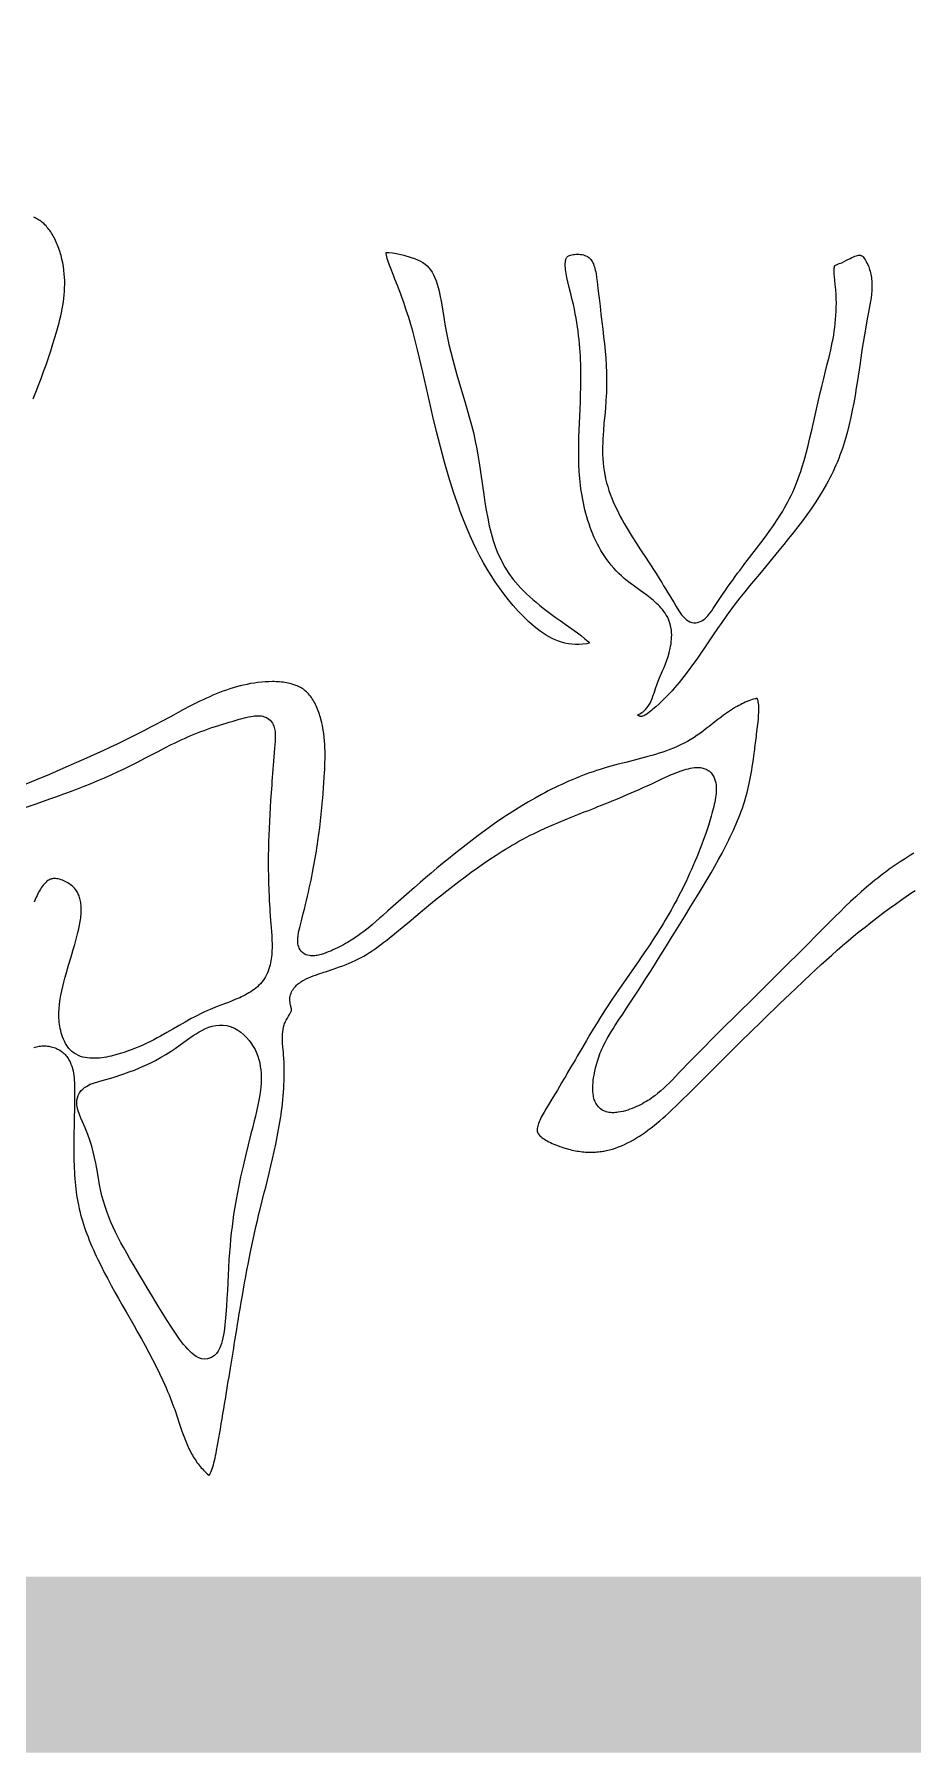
# Model space of a CAD drawing. Extents: x 4283 to 40403, y 1134 to 1764.
# Drawn here: x 4380.1 to 4383.63, y 1473.81 to 1480.71 of the extents above; entities that cross this region are included whole.
import ezdxf

# ---------------------------------------------------------------- set-up
doc = ezdxf.new("R2010")
doc.units = 0
doc.layers.add('PUB_TITLE', color=4, linetype='Continuous')
doc.layers.add('华泽绵阳图框', color=7, linetype='Continuous')

# ---------------------------------------------------------------- blocks, each defined once
blk = doc.blocks.new('11')
for points in [[(-179302.15, -78609.16), (-179301.79, -78609.04), (-179301.42, -78608.94), (-179301.04, -78608.86), (-179300.67, -78608.8), (-179300.3, -78608.75), (-179299.92, -78608.72), (-179299.55, -78608.71), (-179299.18, -78608.72), (-179298.81, -78608.73), (-179298.44, -78608.77), (-179298.07, -78608.81), (-179297.71, -78608.88), (-179297.34, -78608.95), (-179296.98, -78609.05), (-179296.63, -78609.15), (-179296.28, -78609.28), (-179295.93, -78609.42), (-179295.6, -78609.57), (-179295.36, -78609.69), (-179294.94, -78609.93), (-179294.62, -78610.15), (-179294.32, -78610.37), (-179294.04, -78610.6), (-179293.77, -78610.85), (-179293.52, -78611.11), (-179293.28, -78611.38), (-179293.06, -78611.65), (-179292.86, -78611.93), (-179292.66, -78612.22), (-179292.47, -78612.54), (-179292.17, -78613.12), (-179291.9, -78613.73), (-179291.68, -78614.36), (-179291.5, -78614.99), (-179291.34, -78615.62), (-179291.22, -78616.26), (-179291.12, -78616.91), (-179291.04, -78617.55), (-179290.99, -78618.2), (-179290.95, -78618.84), (-179290.92, -78619.49), (-179290.89, -78620.76), (-179290.89, -78622.01), (-179290.9, -78622.75), (-179290.93, -78624.44), (-179290.95, -78625.63), (-179290.97, -78626.79), (-179290.99, -78627.95), (-179291.02, -78629.08), (-179291.04, -78630.2), (-179291.06, -78631.3), (-179291.08, -78632.39), (-179291.1, -78633.47), (-179291.11, -78634.53), (-179291.12, -78635.58), (-179291.13, -78636.61), (-179291.13, -78637.64), (-179291.12, -78638.65), (-179291.11, -78639.65), (-179291.09, -78640.63), (-179291.06, -78641.61), (-179291.02, -78642.58), (-179290.97, -78643.54), (-179290.92, -78644.49), (-179290.85, -78645.43), (-179290.77, -78646.36), (-179290.68, -78647.28), (-179290.58, -78648.2), (-179290.46, -78649.11), (-179290.33, -78650.01), (-179290.19, -78650.91), (-179290.03, -78651.8), (-179289.85, -78652.69), (-179289.61, -78653.81), (-179289.45, -78654.46), (-179289.23, -78655.35), (-179288.98, -78656.23), (-179288.72, -78657.12), (-179288.44, -78658), (-179288.15, -78658.89), (-179287.85, -78659.77), (-179287.52, -78660.66), (-179287.19, -78661.55), (-179286.84, -78662.44), (-179286.47, -78663.32), (-179286.1, -78664.21), (-179285.71, -78665.1), (-179285.31, -78666), (-179284.89, -78666.89), (-179284.47, -78667.78), (-179283.59, -78669.57), (-179282.68, -78671.37), (-179281.73, -78673.17), (-179280.76, -78674.98), (-179279.75, -78676.79), (-179278.73, -78678.61), (-179277.7, -78680.44), (-179276.65, -78682.28), (-179274.54, -78685.98), (-179273.48, -78687.84), (-179272.43, -78689.72), (-179271.39, -78691.61), (-179270.36, -78693.51), (-179269.35, -78695.43), (-179268.37, -78697.36), (-179267.41, -78699.31), (-179266.49, -78701.26), (-179266.04, -78702.26), (-179265.6, -78703.25), (-179265.17, -78704.25), (-179264.76, -78705.25), (-179264.35, -78706.25), (-179263.96, -78707.27), (-179263.44, -78708.67), (-179263.21, -78709.31), (-179262.52, -78711.32), (-179261.86, -78713.31), (-179261.19, -78715.26), (-179260.85, -78716.2), (-179260.51, -78717.14), (-179260.15, -78718.06), (-179259.77, -78718.95), (-179259.38, -78719.83), (-179258.96, -78720.69), (-179258.52, -78721.53), (-179258.3, -78721.93), (-179258.06, -78722.34), (-179257.82, -78722.74), (-179257.56, -78723.13), (-179257.31, -78723.51), (-179257.04, -78723.89), (-179256.76, -78724.27), (-179256.47, -78724.64), (-179256.18, -78725), (-179255.87, -78725.36), (-179255.55, -78725.71), (-179255.23, -78726.05), (-179254.88, -78726.39), (-179254.58, -78726.68), (-179254.19, -78727.04), (-179253.85, -78727.31), (-179253.72, -78727.41), (-179253.65, -78727.46), (-179253.6, -78727.38), (-179253.53, -78727.25), (-179253.45, -78727.11), (-179253.36, -78726.95), (-179253.28, -78726.78), (-179253.19, -78726.59), (-179253.11, -78726.38), (-179253.02, -78726.17), (-179252.85, -78725.68), (-179252.68, -78725.16), (-179252.51, -78724.59), (-179252.35, -78723.99), (-179252.19, -78723.35), (-179252.04, -78722.69), (-179251.89, -78722.01), (-179251.74, -78721.3), (-179251.6, -78720.59), (-179251.33, -78719.11), (-179251.01, -78717.24), (-179250.82, -78716.13), (-179250.57, -78714.67), (-179250.33, -78713.23), (-179250.09, -78711.83), (-179249.86, -78710.44), (-179249.63, -78709.08), (-179249.41, -78707.75), (-179249.19, -78706.44), (-179248.98, -78705.15), (-179248.77, -78703.88), (-179248.57, -78702.64), (-179248.37, -78701.42), (-179248.17, -78700.21), (-179247.98, -78699.03), (-179247.79, -78697.87), (-179247.6, -78696.72), (-179247.42, -78695.6), (-179247.24, -78694.49), (-179247.07, -78693.4), (-179246.89, -78692.32), (-179246.72, -78691.26), (-179246.55, -78690.22), (-179246.39, -78689.19), (-179246.22, -78688.17), (-179246.06, -78687.17), (-179245.9, -78686.18), (-179245.74, -78685.2), (-179245.58, -78684.24), (-179245.42, -78683.28), (-179245.26, -78682.34), (-179245.11, -78681.41), (-179244.8, -78679.57), (-179244.49, -78677.76), (-179244.18, -78675.98), (-179243.86, -78674.23), (-179243.55, -78672.49), (-179243.23, -78670.77), (-179242.9, -78669.06), (-179242.22, -78665.65), (-179241.87, -78663.94), (-179241.5, -78662.23), (-179241.12, -78660.5), (-179240.73, -78658.75), (-179240.32, -78656.98), (-179239.89, -78655.19), (-179239.65, -78654.23), (-179238.98, -78651.52), (-179238.51, -78649.64), (-179238.03, -78647.74), (-179237.54, -78645.82), (-179237.06, -78643.87), (-179236.58, -78641.9), (-179236.12, -78639.92), (-179235.67, -78637.92), (-179235.24, -78635.91), (-179234.83, -78633.88), (-179234.45, -78631.84), (-179234.1, -78629.78), (-179233.94, -78628.76), (-179233.79, -78627.73), (-179233.64, -78626.7), (-179233.51, -78625.66), (-179233.39, -78624.63), (-179233.29, -78623.59), (-179233.19, -78622.56), (-179233.11, -78621.52), (-179233.04, -78620.48), (-179232.98, -78619.44), (-179232.94, -78618.41), (-179232.91, -78617.37), (-179232.9, -78616.33), (-179232.9, -78615.3), (-179232.92, -78614.26), (-179232.96, -78613.23), (-179233.01, -78612.19), (-179233.09, -78611.16), (-179233.15, -78610.43), (-179233.28, -78609.04), (-179233.37, -78607.93), (-179233.41, -78607.33), (-179233.42, -78606.73), (-179233.42, -78606.12), (-179233.39, -78605.5), (-179233.33, -78604.86), (-179233.24, -78604.21), (-179233.09, -78603.55), (-179232.91, -78602.91), (-179232.79, -78602.56), (-179232.66, -78602.23), (-179232.52, -78601.93), (-179232.35, -78601.57), (-179232.04, -78601.01), (-179231.74, -78600.51), (-179231.47, -78600.06), (-179231.24, -78599.67), (-179231.06, -78599.31), (-179231.01, -78599.19), (-179230.96, -78599.08), (-179230.93, -78598.98), (-179230.91, -78598.9), (-179230.9, -78598.85), (-179230.89, -78598.81), (-179230.9, -78598.66), (-179230.91, -78598.57), (-179230.94, -78598.42), (-179231.17, -78597.41), (-179231.24, -78597.08), (-179231.3, -78596.7), (-179231.34, -78596.24), (-179231.35, -78595.85), (-179231.32, -78595.42), (-179231.26, -78594.99), (-179231.16, -78594.57), (-179231.03, -78594.16), (-179230.86, -78593.78), (-179230.67, -78593.41), (-179230.46, -78593.07), (-179230.24, -78592.75), (-179229.99, -78592.45), (-179229.74, -78592.17), (-179229.47, -78591.91), (-179229.2, -78591.67), (-179228.92, -78591.44), (-179228.63, -78591.23), (-179228.34, -78591.03), (-179228.03, -78590.83), (-179227.44, -78590.49), (-179226.82, -78590.17), (-179226.19, -78589.88), (-179225.56, -78589.61), (-179224.92, -78589.35), (-179224.27, -78589.12), (-179223.03, -78588.69), (-179222.42, -78588.49), (-179221.96, -78588.34), (-179221.25, -78588.11), (-179220.7, -78587.92), (-179220.16, -78587.74), (-179219.63, -78587.57), (-179219.11, -78587.39), (-179218.61, -78587.22), (-179217.63, -78586.88), (-179216.7, -78586.54), (-179215.81, -78586.2), (-179214.95, -78585.85), (-179214.11, -78585.49), (-179213.3, -78585.12), (-179212.5, -78584.72), (-179211.97, -78584.45), (-179210.92, -78583.87), (-179210.14, -78583.4), (-179209.35, -78582.9), (-179208.55, -78582.38), (-179207.76, -78581.83), (-179206.96, -78581.26), (-179206.16, -78580.67), (-179205.36, -78580.06), (-179204.55, -78579.44), (-179203.75, -78578.8), (-179202.94, -78578.14), (-179201.31, -78576.8), (-179198.39, -78574.36), (-179194.69, -78571.28), (-179193.02, -78569.9), (-179191.34, -78568.54), (-179189.65, -78567.18), (-179187.96, -78565.85), (-179186.27, -78564.53), (-179184.57, -78563.23), (-179182.87, -78561.95), (-179181.16, -78560.69), (-179179.45, -78559.47), (-179177.74, -78558.27), (-179176.03, -78557.1), (-179174.31, -78555.97), (-179172.6, -78554.88), (-179171.73, -78554.34), (-179170.87, -78553.82), (-179170.01, -78553.3), (-179169.15, -78552.8), (-179168.29, -78552.31), (-179167.43, -78551.83), (-179166.57, -78551.36), (-179165.87, -78550.99), (-179164.84, -78550.46), (-179163.97, -78550.02), (-179162.26, -78549.19), (-179160.53, -78548.4), (-179158.8, -78547.63), (-179157.06, -78546.89), (-179155.3, -78546.17), (-179153.52, -78545.45), (-179151.72, -78544.74), (-179149.89, -78544.02), (-179148.96, -78543.66), (-179148.02, -78543.3), (-179147.07, -78542.93), (-179146.12, -78542.55), (-179145.15, -78542.17), (-179144.17, -78541.78), (-179143.17, -78541.38), (-179142.17, -78540.97), (-179141.15, -78540.55), (-179140.11, -78540.12), (-179139.06, -78539.68), (-179138, -78539.23), (-179136.92, -78538.76), (-179135.82, -78538.28), (-179134.7, -78537.79), (-179133.57, -78537.27), (-179131.89, -78536.5), (-179131.24, -78536.2), (-179128.82, -78535.06), (-179127.6, -78534.5), (-179126.39, -78533.96), (-179125.78, -78533.69), (-179125.18, -78533.44), (-179124.58, -78533.2), (-179123.99, -78532.97), (-179123.41, -78532.75), (-179122.83, -78532.55), (-179122.25, -78532.36), (-179121.68, -78532.19), (-179121.11, -78532.05), (-179120.55, -78531.92), (-179119.99, -78531.82), (-179119.43, -78531.75), (-179118.87, -78531.71), (-179118.32, -78531.71), (-179118.01, -78531.73), (-179117.71, -78531.76), (-179117.42, -78531.81), (-179117.12, -78531.87), (-179116.82, -78531.95), (-179116.52, -78532.06), (-179116.21, -78532.18), (-179115.92, -78532.33), (-179115.61, -78532.52), (-179115.3, -78532.75), (-179115.07, -78532.95), (-179114.83, -78533.18), (-179114.61, -78533.44), (-179114.42, -78533.71), (-179114.24, -78533.98), (-179114.09, -78534.26), (-179113.96, -78534.54), (-179113.84, -78534.82), (-179113.75, -78535.11), (-179113.66, -78535.41), (-179113.54, -78535.95), (-179113.46, -78536.52), (-179113.42, -78537.09), (-179113.4, -78537.66), (-179113.42, -78538.24), (-179113.46, -78538.83), (-179113.52, -78539.42), (-179113.59, -78540.03), (-179113.69, -78540.64), (-179113.8, -78541.26), (-179113.93, -78541.89), (-179114.07, -78542.53), (-179114.23, -78543.17), (-179114.4, -78543.83), (-179114.57, -78544.48), (-179114.76, -78545.15), (-179115.16, -78546.47), (-179115.58, -78547.79), (-179116.02, -78549.11), (-179116.31, -78549.94), (-179116.92, -78551.67), (-179117.39, -78552.92), (-179117.85, -78554.15), (-179118.32, -78555.35), (-179118.8, -78556.54), (-179119.28, -78557.7), (-179119.77, -78558.84), (-179120.26, -78559.97), (-179120.75, -78561.07), (-179121.25, -78562.16), (-179121.75, -78563.23), (-179122.26, -78564.28), (-179122.77, -78565.31), (-179123.28, -78566.33), (-179123.8, -78567.33), (-179124.31, -78568.31), (-179124.84, -78569.28), (-179125.36, -78570.23), (-179125.89, -78571.18), (-179126.42, -78572.1), (-179126.95, -78573.02), (-179127.48, -78573.92), (-179128.02, -78574.81), (-179128.55, -78575.69), (-179129.09, -78576.55), (-179129.63, -78577.41), (-179130.71, -78579.09), (-179131.79, -78580.74), (-179132.87, -78582.35), (-179133.95, -78583.94), (-179135.03, -78585.5), (-179136.11, -78587.04), (-179138.24, -78590.08), (-179140.34, -78593.1), (-179141.37, -78594.6), (-179142.39, -78596.11), (-179143.4, -78597.63), (-179144.11, -78598.72), (-179145.39, -78600.72), (-179146.36, -78602.3), (-179147.34, -78603.91), (-179148.33, -78605.55), (-179149.31, -78607.23), (-179150.31, -78608.93), (-179151.33, -78610.67), (-179151.84, -78611.55), (-179152.36, -78612.44), (-179152.88, -78613.35), (-179153.42, -78614.26), (-179153.95, -78615.18), (-179154.5, -78616.11), (-179155.05, -78617.05), (-179155.61, -78618.01), (-179156.18, -78618.97), (-179156.76, -78619.95), (-179157.35, -78620.93), (-179157.95, -78621.93), (-179158.56, -78622.94), (-179159.43, -78624.38), (-179160.42, -78626), (-179161.01, -78627), (-179161.28, -78627.48), (-179161.54, -78627.96), (-179161.79, -78628.43), (-179162.01, -78628.88), (-179162.22, -78629.32), (-179162.4, -78629.75), (-179162.55, -78630.16), (-179162.68, -78630.54), (-179162.78, -78630.9), (-179162.86, -78631.23), (-179162.91, -78631.54), (-179162.93, -78631.81), (-179162.93, -78632.08), (-179162.93, -78632.16), (-179162.92, -78632.26), (-179162.9, -78632.35), (-179162.88, -78632.44), (-179162.86, -78632.51), (-179162.83, -78632.62), (-179162.81, -78632.67), (-179162.77, -78632.76), (-179162.73, -78632.84), (-179162.67, -78632.93), (-179162.61, -78633.03), (-179162.56, -78633.11), (-179162.37, -78633.34), (-179162.16, -78633.57), (-179161.91, -78633.8), (-179161.63, -78634.04), (-179161.31, -78634.29), (-179160.95, -78634.53), (-179160.57, -78634.77), (-179160.15, -78635.01), (-179159.72, -78635.24), (-179159.26, -78635.47), (-179158.79, -78635.69), (-179158.31, -78635.9), (-179157.81, -78636.1), (-179157.31, -78636.3), (-179156.66, -78636.54), (-179156.3, -78636.66), (-179155.79, -78636.83), (-179155.29, -78636.99), (-179154.79, -78637.13), (-179154.29, -78637.27), (-179153.8, -78637.39), (-179153.32, -78637.51), (-179152.83, -78637.61), (-179152.35, -78637.71), (-179151.87, -78637.79), (-179151.4, -78637.86), (-179150.93, -78637.93), (-179150.46, -78637.98), (-179150, -78638.03), (-179149.54, -78638.07), (-179149.08, -78638.09), (-179148.62, -78638.11), (-179148.17, -78638.12), (-179147.72, -78638.11), (-179147.28, -78638.1), (-179146.83, -78638.08), (-179146.39, -78638.05), (-179145.95, -78638.01), (-179145.52, -78637.96), (-179145.08, -78637.9), (-179144.65, -78637.83), (-179144.39, -78637.79), (-179143.79, -78637.67), (-179143.37, -78637.58), (-179142.96, -78637.47), (-179142.1, -78637.24), (-179141.26, -78636.97), (-179140.42, -78636.66), (-179139.58, -78636.32), (-179138.75, -78635.95), (-179137.92, -78635.55), (-179137.1, -78635.12), (-179136.27, -78634.66), (-179135.45, -78634.17), (-179134.64, -78633.65), (-179133.82, -78633.11), (-179133.01, -78632.55), (-179132.2, -78631.96), (-179131.4, -78631.34), (-179130.59, -78630.71), (-179129.79, -78630.06), (-179128.99, -78629.39), (-179128.2, -78628.71), (-179127.41, -78628.01), (-179126.62, -78627.29), (-179125.83, -78626.57), (-179124.26, -78625.08), (-179122.7, -78623.57), (-179121.15, -78622.03), (-179119.46, -78620.36), (-179118.05, -78618.95), (-179116.52, -78617.42), (-179115, -78615.9), (-179113.48, -78614.38), (-179111.98, -78612.88), (-179110.48, -78611.39), (-179108.99, -78609.91), (-179107.51, -78608.44), (-179106.03, -78606.98), (-179104.56, -78605.53), (-179103.09, -78604.09), (-179101.64, -78602.66), (-179100.18, -78601.24), (-179098.73, -78599.83), (-179097.29, -78598.43), (-179095.85, -78597.04), (-179094.41, -78595.65), (-179092.97, -78594.28), (-179091.42, -78592.8), (-179087.25, -78588.88), (-179085.8, -78587.54), (-179084.35, -78586.21), (-179082.9, -78584.9), (-179081.43, -78583.58), (-179079.94, -78582.28), (-179078.44, -78580.98), (-179076.92, -78579.68), (-179075.38, -78578.39), (-179073.82, -78577.11), (-179072.23, -78575.83), (-179070.62, -78574.55), (-179068.97, -78573.28), (-179067.3, -78572.01), (-179065.58, -78570.74), (-179063.84, -78569.48), (-179062.06, -78568.22), (-179061.15, -78567.58), (-179060.23, -78566.96), (-179059.3, -78566.33), (-179058.36, -78565.7)], [(-179058.72, -78555.43), (-179059.61, -78555.96), (-179060.48, -78556.49), (-179061.35, -78557.03), (-179062.21, -78557.58), (-179063.05, -78558.14), (-179063.89, -78558.71), (-179064.72, -78559.28), (-179065.53, -78559.87), (-179066.34, -78560.46), (-179067.14, -78561.06), (-179067.94, -78561.67), (-179068.72, -78562.29), (-179069.5, -78562.91), (-179070.27, -78563.54), (-179071.8, -78564.83), (-179073.3, -78566.14), (-179074.79, -78567.47), (-179076.26, -78568.82), (-179077.71, -78570.19), (-179079.15, -78571.59), (-179080.58, -78572.99), (-179082.01, -78574.42), (-179084.87, -78577.3), (-179088.96, -78581.46), (-179090.63, -78583.14), (-179093.56, -78586.06), (-179096.51, -78588.99), (-179102.44, -78594.82), (-179108.37, -78600.65), (-179111.31, -78603.57), (-179114.24, -78606.48), (-179117.14, -78609.39), (-179120, -78612.31), (-179121.41, -78613.76), (-179122.81, -78615.22), (-179123.7, -78616.16), (-179125.62, -78618.16), (-179126.36, -78618.9), (-179127.11, -78619.64), (-179127.88, -78620.38), (-179128.69, -78621.1), (-179129.53, -78621.81), (-179130.39, -78622.49), (-179130.85, -78622.83), (-179131.32, -78623.16), (-179131.79, -78623.49), (-179132.28, -78623.8), (-179132.78, -78624.11), (-179133.29, -78624.41), (-179133.81, -78624.7), (-179134.35, -78624.98), (-179134.9, -78625.25), (-179135.46, -78625.51), (-179136.04, -78625.76), (-179136.63, -78626), (-179137.32, -78626.25), (-179137.86, -78626.44), (-179138.5, -78626.63), (-179139.16, -78626.81), (-179139.84, -78626.97), (-179140.51, -78627.08), (-179140.87, -78627.13), (-179141.23, -78627.17), (-179141.59, -78627.19), (-179141.95, -78627.19), (-179142.32, -78627.19), (-179142.69, -78627.16), (-179143.07, -78627.11), (-179143.46, -78627.03), (-179143.85, -78626.92), (-179144.26, -78626.78), (-179144.73, -78626.55), (-179145.04, -78626.37), (-179145.38, -78626.12), (-179145.71, -78625.84), (-179146, -78625.53), (-179146.26, -78625.21), (-179146.49, -78624.87), (-179146.69, -78624.53), (-179146.86, -78624.19), (-179147, -78623.84), (-179147.12, -78623.49), (-179147.22, -78623.14), (-179147.31, -78622.79), (-179147.38, -78622.44), (-179147.43, -78622.09), (-179147.48, -78621.74), (-179147.51, -78621.39), (-179147.53, -78621.02), (-179147.54, -78620.33), (-179147.52, -78619.63), (-179147.47, -78618.92), (-179147.4, -78618.21), (-179147.31, -78617.51), (-179147.19, -78616.82), (-179147.07, -78616.14), (-179146.88, -78615.26), (-179146.78, -78614.82), (-179146.62, -78614.18), (-179146.45, -78613.56), (-179146.27, -78612.96), (-179146.08, -78612.36), (-179145.88, -78611.79), (-179145.68, -78611.22), (-179145.47, -78610.67), (-179145.25, -78610.12), (-179145.02, -78609.6), (-179144.79, -78609.08), (-179144.55, -78608.56), (-179144.06, -78607.59), (-179143.55, -78606.64), (-179143.03, -78605.73), (-179142.49, -78604.85), (-179141.95, -78603.99), (-179141.41, -78603.16), (-179140.21, -78601.34), (-179139.25, -78599.91), (-179138.18, -78598.28), (-179137.09, -78596.62), (-179136.01, -78594.95), (-179134.92, -78593.26), (-179133.82, -78591.56), (-179132.72, -78589.83), (-179131.62, -78588.1), (-179130.51, -78586.34), (-179129.4, -78584.58), (-179128.29, -78582.8), (-179127.17, -78581.01), (-179126.05, -78579.21), (-179124.92, -78577.4), (-179122.19, -78573), (-179120.38, -78570.08), (-179118.12, -78566.39), (-179117.01, -78564.55), (-179115.92, -78562.7), (-179114.84, -78560.86), (-179113.8, -78559.03), (-179112.78, -78557.2), (-179111.79, -78555.37), (-179110.84, -78553.55), (-179110.38, -78552.65), (-179109.94, -78551.75), (-179109.5, -78550.85), (-179109.08, -78549.95), (-179108.66, -78549.06), (-179108.26, -78548.17), (-179107.88, -78547.28), (-179107.51, -78546.4), (-179107.15, -78545.52), (-179106.81, -78544.65), (-179106.48, -78543.78), (-179106.17, -78542.92), (-179105.87, -78542.06), (-179105.59, -78541.21), (-179105.29, -78540.22), (-179105.09, -78539.51), (-179104.86, -78538.67), (-179104.64, -78537.82), (-179104.44, -78536.96), (-179104.25, -78536.1), (-179104.07, -78535.22), (-179103.9, -78534.32), (-179103.73, -78533.41), (-179103.58, -78532.47), (-179103.42, -78531.5), (-179103.27, -78530.5), (-179103.13, -78529.47), (-179102.98, -78528.41), (-179102.83, -78527.3), (-179102.76, -78526.73), (-179102.68, -78526.15), (-179102.6, -78525.57), (-179102.53, -78524.96), (-179102.45, -78524.35), (-179102.37, -78523.72), (-179102.29, -78523.08), (-179102.22, -78522.53), (-179102.04, -78521.11), (-179101.89, -78519.78), (-179101.75, -78518.46), (-179101.7, -78517.82), (-179101.66, -78517.2), (-179101.63, -78516.59), (-179101.61, -78516), (-179101.61, -78515.45), (-179101.62, -78514.92), (-179101.65, -78514.44), (-179101.69, -78513.99), (-179101.76, -78513.58), (-179101.79, -78513.42), (-179101.82, -78513.26), (-179101.86, -78513.12), (-179101.9, -78512.99), (-179101.94, -78512.88), (-179101.98, -78512.78), (-179102.01, -78512.71), (-179102.04, -78512.66), (-179102.1, -78512.66), (-179102.21, -78512.66), (-179102.34, -78512.68), (-179102.49, -78512.7), (-179102.64, -78512.73), (-179103.04, -78512.83), (-179103.47, -78512.95), (-179103.92, -78513.11), (-179104.4, -78513.29), (-179104.68, -78513.4), (-179105.35, -78513.69), (-179105.82, -78513.9), (-179106.27, -78514.12), (-179106.73, -78514.35), (-179107.17, -78514.59), (-179107.61, -78514.83), (-179108.04, -78515.07), (-179108.9, -78515.6), (-179109.73, -78516.14), (-179110.55, -78516.7), (-179111.35, -78517.28), (-179112.15, -78517.87), (-179112.95, -78518.48), (-179113.74, -78519.1), (-179115.33, -78520.34), (-179116.14, -78520.97), (-179116.96, -78521.59), (-179117.79, -78522.2), (-179118.65, -78522.8), (-179119.53, -78523.39), (-179120.62, -78524.07), (-179121.36, -78524.49), (-179122.3, -78524.99), (-179123.25, -78525.47), (-179124.22, -78525.91), (-179125.2, -78526.33), (-179126.19, -78526.72), (-179127.19, -78527.09), (-179128.2, -78527.44), (-179129.21, -78527.78), (-179130.23, -78528.09), (-179131.25, -78528.4), (-179132.28, -78528.69), (-179134.33, -78529.24), (-179136.4, -78529.77), (-179138.45, -78530.29), (-179140.5, -78530.82), (-179142.53, -78531.36), (-179143.53, -78531.65), (-179144.65, -78531.98), (-179145.51, -78532.24), (-179146.5, -78532.56), (-179147.48, -78532.89), (-179148.45, -78533.23), (-179149.43, -78533.58), (-179150.39, -78533.95), (-179151.36, -78534.33), (-179152.32, -78534.72), (-179153.27, -78535.11), (-179154.23, -78535.53), (-179155.17, -78535.95), (-179156.12, -78536.38), (-179157.06, -78536.82), (-179157.99, -78537.27), (-179158.93, -78537.73), (-179159.85, -78538.21), (-179160.78, -78538.69), (-179161.69, -78539.17), (-179163.53, -78540.18), (-179165.34, -78541.22), (-179167.14, -78542.29), (-179168.92, -78543.4), (-179170.68, -78544.53), (-179172.43, -78545.68), (-179174.17, -78546.86), (-179175.89, -78548.07), (-179177.59, -78549.29), (-179179.28, -78550.53), (-179180.95, -78551.79), (-179182.61, -78553.07), (-179184.25, -78554.35), (-179185.87, -78555.65), (-179187.48, -78556.96), (-179189.08, -78558.27), (-179190.66, -78559.59), (-179192.23, -78560.91), (-179193.78, -78562.24), (-179195.31, -78563.56), (-179196.83, -78564.88), (-179198.34, -78566.2), (-179199.83, -78567.51), (-179201.3, -78568.81), (-179202.77, -78570.1), (-179204.21, -78571.38), (-179205.65, -78572.65), (-179206.51, -78573.41), (-179208.51, -78575.15), (-179209.27, -78575.78), (-179210.04, -78576.41), (-179210.84, -78577.04), (-179211.67, -78577.66), (-179212.53, -78578.28), (-179212.99, -78578.59), (-179213.45, -78578.9), (-179213.93, -78579.21), (-179214.41, -78579.51), (-179214.91, -78579.82), (-179215.42, -78580.12), (-179215.94, -78580.42), (-179216.48, -78580.72), (-179217.04, -78581.01), (-179217.61, -78581.31), (-179218.19, -78581.6), (-179218.82, -78581.9), (-179219.42, -78582.18), (-179220.06, -78582.47), (-179220.71, -78582.74), (-179221.38, -78583), (-179222.03, -78583.23), (-179222.38, -78583.34), (-179222.72, -78583.45), (-179223.06, -78583.54), (-179223.4, -78583.62), (-179223.75, -78583.69), (-179224.1, -78583.75), (-179224.46, -78583.79), (-179224.82, -78583.82), (-179225.2, -78583.83), (-179225.6, -78583.81), (-179226.01, -78583.75), (-179226.44, -78583.65), (-179226.89, -78583.49), (-179227.36, -78583.25), (-179227.83, -78582.91), (-179228.19, -78582.54), (-179228.49, -78582.14), (-179228.73, -78581.7), (-179228.9, -78581.28), (-179229.02, -78580.87), (-179229.1, -78580.47), (-179229.15, -78580.09), (-179229.17, -78579.73), (-179229.17, -78579.37), (-179229.15, -78579.02), (-179229.13, -78578.67), (-179229.09, -78578.33), (-179229.04, -78577.99), (-179228.99, -78577.64), (-179228.93, -78577.3), (-179228.79, -78576.63), (-179228.63, -78575.94), (-179228.15, -78574.08), (-179227.96, -78573.33), (-179227.64, -78572.08), (-179227.33, -78570.86), (-179227.03, -78569.65), (-179226.75, -78568.48), (-179226.48, -78567.32), (-179226.22, -78566.19), (-179225.97, -78565.07), (-179225.73, -78563.98), (-179225.5, -78562.9), (-179225.28, -78561.84), (-179225.07, -78560.8), (-179224.87, -78559.78), (-179224.68, -78558.76), (-179224.5, -78557.77), (-179224.32, -78556.78), (-179224.16, -78555.8), (-179224, -78554.84), (-179223.85, -78553.89), (-179223.7, -78552.94), (-179223.57, -78552), (-179223.31, -78550.14), (-179223.08, -78548.3), (-179222.86, -78546.47), (-179222.67, -78544.64), (-179222.49, -78542.8), (-179222.33, -78540.95), (-179222.17, -78539.07), (-179222.02, -78537.17), (-179221.95, -78536.14), (-179221.82, -78534.25), (-179221.76, -78533.27), (-179221.7, -78532.28), (-179221.66, -78531.29), (-179221.63, -78530.3), (-179221.61, -78529.31), (-179221.6, -78528.32), (-179221.61, -78527.32), (-179221.64, -78526.32), (-179221.69, -78525.32), (-179221.77, -78524.33), (-179221.86, -78523.33), (-179221.99, -78522.34), (-179222.14, -78521.35), (-179222.36, -78520.11), (-179222.52, -78519.36), (-179222.77, -78518.37), (-179222.9, -78517.89), (-179223.04, -78517.41), (-179223.19, -78516.94), (-179223.35, -78516.47), (-179223.52, -78516.01), (-179223.69, -78515.56), (-179223.88, -78515.12), (-179224.07, -78514.69), (-179224.27, -78514.27), (-179224.48, -78513.86), (-179224.7, -78513.46), (-179224.92, -78513.08), (-179225.16, -78512.71), (-179225.4, -78512.36), (-179225.65, -78512.02), (-179225.91, -78511.7), (-179226.17, -78511.39), (-179226.44, -78511.1), (-179226.72, -78510.83), (-179227, -78510.57), (-179227.32, -78510.31), (-179227.6, -78510.1), (-179227.92, -78509.89), (-179228.25, -78509.69), (-179228.6, -78509.5), (-179228.96, -78509.32), (-179229.33, -78509.15), (-179229.72, -78509), (-179230.12, -78508.85), (-179230.53, -78508.72), (-179230.95, -78508.6), (-179231.38, -78508.49), (-179231.83, -78508.39), (-179232.28, -78508.3), (-179232.74, -78508.22), (-179233.21, -78508.16), (-179233.69, -78508.1), (-179234.18, -78508.06), (-179234.67, -78508.02), (-179235.16, -78508), (-179235.66, -78507.98), (-179236.16, -78507.98), (-179237.18, -78507.99), (-179238.2, -78508.04), (-179239.12, -78508.12), (-179240.23, -78508.23), (-179241.23, -78508.37), (-179242.22, -78508.53), (-179243.2, -78508.72), (-179244.17, -78508.93), (-179245.13, -78509.16), (-179246.09, -78509.41), (-179247.04, -78509.69), (-179247.98, -78509.98), (-179248.92, -78510.3), (-179249.85, -78510.63), (-179250.77, -78510.98), (-179251.7, -78511.35), (-179252.62, -78511.73), (-179253.53, -78512.13), (-179254.44, -78512.54), (-179255.35, -78512.96), (-179256.26, -78513.4), (-179257.16, -78513.84), (-179258.98, -78514.76), (-179260.78, -78515.71), (-179264.41, -78517.67), (-179267.08, -78519.11), (-179268.06, -78519.63), (-179269.89, -78520.59), (-179271.74, -78521.55), (-179273.58, -78522.48), (-179275.43, -78523.41), (-179277.28, -78524.32), (-179279.14, -78525.22), (-179281, -78526.11), (-179282.86, -78526.98), (-179284.73, -78527.85), (-179286.6, -78528.7), (-179288.47, -78529.54), (-179290.35, -78530.38), (-179294.11, -78532.02), (-179297.88, -78533.63), (-179301.67, -78535.2), (-179305.47, -78536.75)], [(-179302.38, -78429.77), (-179301.62, -78427.9), (-179300.89, -78426.01), (-179300.17, -78424.12), (-179299.47, -78422.22), (-179298.8, -78420.32), (-179298.14, -78418.4), (-179297.5, -78416.48), (-179296.89, -78414.55), (-179296.35, -78412.8), (-179295.73, -78410.67), (-179295.46, -78409.71), (-179295.2, -78408.75), (-179294.96, -78407.78), (-179294.73, -78406.82), (-179294.52, -78405.86), (-179294.33, -78404.89), (-179294.16, -78403.93), (-179294.01, -78402.96), (-179293.88, -78402), (-179293.78, -78401.03), (-179293.7, -78400.06), (-179293.65, -78399.08), (-179293.63, -78398.11), (-179293.63, -78397.12), (-179293.68, -78396.13), (-179293.74, -78395.25), (-179293.86, -78394.14), (-179294, -78393.14), (-179294.18, -78392.13), (-179294.4, -78391.14), (-179294.65, -78390.14), (-179294.78, -78389.66), (-179294.92, -78389.18), (-179295.08, -78388.7), (-179295.24, -78388.23), (-179295.41, -78387.76), (-179295.59, -78387.3), (-179295.77, -78386.85), (-179295.96, -78386.41), (-179296.16, -78385.97), (-179296.37, -78385.55), (-179296.59, -78385.13), (-179296.81, -78384.73), (-179297.04, -78384.34), (-179297.27, -78383.96), (-179297.51, -78383.59), (-179297.76, -78383.23), (-179298.02, -78382.89), (-179298.28, -78382.56), (-179298.54, -78382.24), (-179298.81, -78381.94), (-179299.09, -78381.66), (-179299.36, -78381.39), (-179299.67, -78381.12), (-179299.94, -78380.89), (-179300.24, -78380.66), (-179300.54, -78380.44), (-179300.85, -78380.24), (-179301.17, -78380.04), (-179301.5, -78379.86), (-179301.84, -78379.68), (-179302.19, -78379.52)], [(-179309.23, -78544.37), (-179301.55, -78541.73), (-179297.72, -78540.39), (-179295.81, -78539.71), (-179293.91, -78539.02), (-179292.01, -78538.31), (-179290.12, -78537.6), (-179288.23, -78536.86), (-179286.35, -78536.1), (-179284.47, -78535.33), (-179282.6, -78534.53), (-179280.74, -78533.71), (-179278.88, -78532.85), (-179277.39, -78532.15), (-179275.19, -78531.06), (-179273.34, -78530.13), (-179271.49, -78529.17), (-179269.65, -78528.22), (-179267.81, -78527.26), (-179265.98, -78526.32), (-179264.15, -78525.4), (-179263.24, -78524.96), (-179262.33, -78524.52), (-179261.42, -78524.09), (-179260.51, -78523.67), (-179259.58, -78523.26), (-179258.71, -78522.88), (-179257.81, -78522.51), (-179256.91, -78522.14), (-179256, -78521.79), (-179255.08, -78521.45), (-179254.15, -78521.12), (-179253.21, -78520.79), (-179252.25, -78520.47), (-179251.27, -78520.15), (-179250.27, -78519.83), (-179249.23, -78519.52), (-179248.17, -78519.2), (-179247.07, -78518.88), (-179245.93, -78518.56), (-179245.34, -78518.39), (-179244.95, -78518.28), (-179243.49, -78517.89), (-179242.81, -78517.73), (-179242.14, -78517.6), (-179241.47, -78517.49), (-179241.1, -78517.45), (-179240.74, -78517.42), (-179240.38, -78517.4), (-179240.01, -78517.4), (-179239.63, -78517.43), (-179239.24, -78517.47), (-179238.83, -78517.55), (-179238.42, -78517.67), (-179237.99, -78517.83), (-179237.56, -78518.06), (-179237.16, -78518.33), (-179236.83, -78518.62), (-179236.44, -78519.05), (-179236.16, -78519.47), (-179235.95, -78519.87), (-179235.79, -78520.27), (-179235.67, -78520.66), (-179235.58, -78521.04), (-179235.51, -78521.41), (-179235.46, -78521.77), (-179235.43, -78522.13), (-179235.41, -78522.5), (-179235.4, -78523.17), (-179235.42, -78523.85), (-179235.46, -78524.51), (-179235.53, -78525.43), (-179235.6, -78526.38), (-179235.7, -78527.59), (-179235.79, -78528.77), (-179235.88, -78529.94), (-179235.97, -78531.09), (-179236.06, -78532.22), (-179236.14, -78533.34), (-179236.22, -78534.44), (-179236.3, -78535.52), (-179236.38, -78536.59), (-179236.46, -78537.64), (-179236.53, -78538.69), (-179236.6, -78539.72), (-179236.67, -78540.73), (-179236.8, -78542.74), (-179236.91, -78544.71), (-179237.02, -78546.64), (-179237.11, -78548.55), (-179237.18, -78550.44), (-179237.24, -78552.32), (-179237.29, -78554.18), (-179237.32, -78556.05), (-179237.33, -78557.92), (-179237.32, -78559.8), (-179237.3, -78561.7), (-179237.25, -78563.61), (-179237.19, -78565.56), (-179237.1, -78567.55), (-179237.05, -78568.55), (-179236.99, -78569.57), (-179236.93, -78570.6), (-179236.86, -78571.64), (-179236.78, -78572.69), (-179236.67, -78574.17), (-179236.62, -78574.85), (-179236.53, -78575.96), (-179236.44, -78577.09), (-179236.37, -78578.24), (-179236.31, -78579.4), (-179236.28, -78580.56), (-179236.28, -78581.71), (-179236.3, -78582.3), (-179236.32, -78582.88), (-179236.36, -78583.46), (-179236.42, -78584.04), (-179236.49, -78584.61), (-179236.58, -78585.19), (-179236.68, -78585.76), (-179236.81, -78586.32), (-179236.95, -78586.89), (-179237.12, -78587.44), (-179237.32, -78588), (-179237.54, -78588.54), (-179237.79, -78589.08), (-179238.08, -78589.62), (-179238.51, -78590.31), (-179238.74, -78590.62), (-179239.1, -78591.08), (-179239.49, -78591.53), (-179239.9, -78591.95), (-179240.33, -78592.35), (-179240.77, -78592.73), (-179241.23, -78593.09), (-179241.7, -78593.43), (-179242.18, -78593.75), (-179242.66, -78594.05), (-179243.16, -78594.34), (-179243.66, -78594.61), (-179244.17, -78594.88), (-179244.69, -78595.13), (-179245.21, -78595.38), (-179246.25, -78595.83), (-179247.31, -78596.26), (-179248.36, -78596.67), (-179249.41, -78597.07), (-179251.45, -78597.83), (-179252.79, -78598.37), (-179253.36, -78598.6), (-179254.29, -78599.01), (-179255.19, -78599.42), (-179256.07, -78599.84), (-179256.94, -78600.28), (-179257.8, -78600.73), (-179258.64, -78601.18), (-179260.33, -78602.12), (-179262, -78603.08), (-179263.68, -78604.06), (-179265.39, -78605.05), (-179267.14, -78606.03), (-179268.05, -78606.52), (-179268.97, -78607), (-179269.91, -78607.48), (-179270.87, -78607.95), (-179271.85, -78608.41), (-179272.86, -78608.85), (-179273.9, -78609.29), (-179274.97, -78609.71), (-179276.07, -78610.11), (-179277.2, -78610.5), (-179277.88, -78610.72), (-179279.58, -78611.22), (-179280.82, -78611.53), (-179281.47, -78611.67), (-179282.1, -78611.8), (-179282.75, -78611.91), (-179283.39, -78612), (-179284.04, -78612.07), (-179284.69, -78612.12), (-179285.34, -78612.15), (-179285.99, -78612.15), (-179286.64, -78612.11), (-179287.29, -78612.05), (-179287.94, -78611.94), (-179288.59, -78611.79), (-179289.23, -78611.6), (-179289.86, -78611.35), (-179290.48, -78611.04), (-179291.05, -78610.69), (-179291.36, -78610.47), (-179291.64, -78610.25), (-179291.91, -78610.01), (-179292.18, -78609.74), (-179292.5, -78609.39), (-179292.66, -78609.19), (-179292.87, -78608.91), (-179293.08, -78608.6), (-179293.43, -78608.03), (-179293.73, -78607.43), (-179293.99, -78606.83), (-179294.22, -78606.24), (-179294.41, -78605.67), (-179294.59, -78605.07), (-179294.74, -78604.49), (-179294.87, -78603.91), (-179294.98, -78603.32), (-179295.07, -78602.74), (-179295.14, -78602.16), (-179295.2, -78601.58), (-179295.23, -78601.01), (-179295.25, -78600.43), (-179295.25, -78599.85), (-179295.24, -78599.27), (-179295.21, -78598.69), (-179295.17, -78598.12), (-179295.12, -78597.54), (-179295.08, -78597.2), (-179294.89, -78595.81), (-179294.69, -78594.64), (-179294.45, -78593.47), (-179294.19, -78592.29), (-179293.9, -78591.12), (-179293.59, -78589.94), (-179293.26, -78588.76), (-179292.57, -78586.43), (-179291.87, -78584.1), (-179291.18, -78581.8), (-179290.85, -78580.68), (-179290.54, -78579.56), (-179290.24, -78578.47), (-179289.98, -78577.39), (-179289.74, -78576.34), (-179289.53, -78575.31), (-179289.35, -78574.29), (-179289.28, -78573.81), (-179289.21, -78573.33), (-179289.16, -78572.86), (-179289.12, -78572.4), (-179289.09, -78571.94), (-179289.07, -78571.5), (-179289.06, -78571.06), (-179289.06, -78570.64), (-179289.07, -78570.22), (-179289.1, -78569.82), (-179289.14, -78569.43), (-179289.19, -78569.05), (-179289.25, -78568.68), (-179289.32, -78568.33), (-179289.41, -78567.98), (-179289.5, -78567.65), (-179289.61, -78567.33), (-179289.73, -78567.02), (-179289.87, -78566.71), (-179290.01, -78566.42), (-179290.17, -78566.14), (-179290.35, -78565.86), (-179290.54, -78565.59), (-179290.75, -78565.33), (-179290.97, -78565.07), (-179291.21, -78564.82), (-179291.47, -78564.58), (-179291.75, -78564.34), (-179292.08, -78564.08), (-179292.39, -78563.87), (-179292.74, -78563.65), (-179293.11, -78563.43), (-179293.49, -78563.24), (-179293.88, -78563.06), (-179294.27, -78562.9), (-179294.66, -78562.76), (-179295.06, -78562.64), (-179295.44, -78562.55), (-179295.81, -78562.48), (-179296.16, -78562.44), (-179296.48, -78562.43), (-179296.79, -78562.44), (-179297.08, -78562.48), (-179297.23, -78562.51), (-179297.3, -78562.52), (-179297.42, -78562.56), (-179297.52, -78562.59), (-179297.79, -78562.71), (-179298.03, -78562.84), (-179298.28, -78563), (-179298.54, -78563.19), (-179298.8, -78563.41), (-179299.07, -78563.67), (-179299.33, -78563.96), (-179299.6, -78564.27), (-179299.86, -78564.62), (-179300.12, -78564.99), (-179300.37, -78565.38), (-179300.61, -78565.79), (-179300.85, -78566.22), (-179301.08, -78566.66), (-179301.3, -78567.11), (-179301.51, -78567.57), (-179301.77, -78568.18), (-179301.9, -78568.51), (-179302.08, -78568.98)]]:
    blk.add_lwpolyline(points)
for points in [[(-179201.84, -78389.55), (-179199.82, -78390.07), (-179197.78, -78390.66), (-179196.88, -78390.97), (-179196.02, -78391.32), (-179195.24, -78391.69), (-179194.55, -78392.09), (-179193.89, -78392.55), (-179193.39, -78392.99), (-179192.89, -78393.52), (-179192.43, -78394.11), (-179192, -78394.77), (-179191.6, -78395.5), (-179191.23, -78396.29), (-179190.9, -78397.14), (-179190.59, -78398.05), (-179190.31, -78399), (-179190.06, -78400.01), (-179189.83, -78401.04), (-179189.42, -78403.24), (-179189.05, -78405.51), (-179188.69, -78407.84), (-179188.4, -78409.62), (-179187.86, -78412.46), (-179187.38, -78414.69), (-179186.86, -78416.87), (-179186.3, -78419.01), (-179185.14, -78423.15), (-179182.74, -78431.14), (-179181.61, -78435.1), (-179181.08, -78437.08), (-179180.59, -78439.07), (-179179.95, -78441.96), (-179179.72, -78443.17), (-179179.34, -78445.28), (-179178.99, -78447.42), (-179177.72, -78456.2), (-179177.38, -78458.4), (-179177.01, -78460.57), (-179176.61, -78462.73), (-179176.17, -78464.84), (-179175.66, -78466.92), (-179175.08, -78468.94), (-179174.43, -78470.89), (-179173.99, -78472.04), (-179172.83, -78474.6), (-179171.85, -78476.36), (-179170.76, -78478.05), (-179169.53, -78479.69), (-179168.19, -78481.28), (-179167.44, -78482.09), (-179166.67, -78482.87), (-179165.87, -78483.66), (-179165.02, -78484.44), (-179164.14, -78485.23), (-179163.22, -78486.02), (-179162.25, -78486.82), (-179161.24, -78487.63), (-179160.18, -78488.45), (-179159.08, -78489.28), (-179157.93, -78490.13), (-179156.57, -78491.11), (-179154.24, -78492.76), (-179151.8, -78494.52), (-179150.7, -78495.35), (-179149.71, -78496.15), (-179148.86, -78496.91), (-179148.53, -78497.23), (-179148.42, -78497.35), (-179149.23, -78497.51), (-179150.4, -78497.65), (-179151.33, -78497.7), (-179152.35, -78497.69), (-179153.34, -78497.62), (-179154.3, -78497.49), (-179155.24, -78497.3), (-179156.16, -78497.05), (-179157.06, -78496.75), (-179157.94, -78496.41), (-179158.81, -78496.01), (-179159.66, -78495.57), (-179160.49, -78495.08), (-179161.32, -78494.56), (-179162.11, -78494), (-179163.72, -78492.75), (-179165.25, -78491.4), (-179167.03, -78489.67), (-179168.18, -78488.46), (-179169.57, -78486.91), (-179170.9, -78485.33), (-179172.17, -78483.71), (-179173.39, -78482.05), (-179174.56, -78480.36), (-179175.68, -78478.64), (-179176.76, -78476.88), (-179177.79, -78475.09), (-179178.78, -78473.26), (-179179.72, -78471.41), (-179180.63, -78469.52), (-179181.5, -78467.61), (-179182.34, -78465.67), (-179183.14, -78463.71), (-179184.21, -78460.92), (-179184.65, -78459.72), (-179186.06, -78455.61), (-179187.36, -78451.46), (-179188.57, -78447.26), (-179189.7, -78443.05), (-179190.76, -78438.84), (-179191.77, -78434.65), (-179192.74, -78430.5), (-179193.67, -78426.42), (-179194.58, -78422.43), (-179195.48, -78418.55), (-179196.05, -78416.18), (-179197.36, -78411.08), (-179197.9, -78409.18), (-179198.48, -78407.23), (-179199.13, -78405.2), (-179199.86, -78403.08), (-179200.25, -78401.96), (-179200.67, -78400.82), (-179201.11, -78399.64), (-179201.58, -78398.43), (-179202.27, -78396.69), (-179202.59, -78395.88), (-179203.61, -78393.3), (-179204.05, -78392.09), (-179204.4, -78390.96), (-179204.53, -78390.47), (-179204.63, -78390.02), (-179204.7, -78389.62), (-179204.73, -78389.29), (-179204.73, -78389.28), (-179204.44, -78389.28), (-179204.01, -78389.3), (-179202.92, -78389.41)], [(-179078.63, -78392.13), (-179077.36, -78391.44), (-179076.35, -78390.92), (-179075.89, -78390.7), (-179075.44, -78390.51), (-179075.03, -78390.35), (-179074.65, -78390.22), (-179074.31, -78390.13), (-179074.02, -78390.07), (-179073.78, -78390.05), (-179073.56, -78390.05), (-179073.52, -78390.06), (-179073.46, -78390.07), (-179073.41, -78390.08), (-179073.36, -78390.09), (-179073.34, -78390.1), (-179073.27, -78390.13), (-179073.22, -78390.16), (-179073.18, -78390.19), (-179072.98, -78390.34), (-179072.78, -78390.53), (-179072.57, -78390.78), (-179072.35, -78391.07), (-179072.12, -78391.42), (-179071.9, -78391.79), (-179071.69, -78392.2), (-179071.49, -78392.63), (-179071.3, -78393.09), (-179071.22, -78393.3), (-179070.98, -78393.99), (-179070.85, -78394.43), (-179070.73, -78394.88), (-179070.63, -78395.32), (-179070.54, -78395.77), (-179070.47, -78396.22), (-179070.42, -78396.67), (-179070.37, -78397.1), (-179070.32, -78398.03), (-179070.32, -78398.95), (-179070.36, -78399.89), (-179070.44, -78400.83), (-179070.56, -78401.79), (-179070.7, -78402.77), (-179070.87, -78403.75), (-179071.25, -78405.79), (-179071.61, -78407.62), (-179072.05, -78409.98), (-179072.41, -78412.1), (-179072.76, -78414.21), (-179073.08, -78416.32), (-179073.71, -78420.52), (-179074.34, -78424.69), (-179074.66, -78426.76), (-179075, -78428.81), (-179075.36, -78430.84), (-179075.75, -78432.85), (-179076.16, -78434.85), (-179076.61, -78436.82), (-179077.1, -78438.77), (-179077.63, -78440.7), (-179077.91, -78441.64), (-179078.21, -78442.58), (-179078.51, -78443.52), (-179078.84, -78444.44), (-179079.17, -78445.36), (-179079.52, -78446.28), (-179079.87, -78447.14), (-179080.27, -78448.08), (-179080.67, -78448.97), (-179081.09, -78449.86), (-179081.52, -78450.74), (-179081.96, -78451.62), (-179082.43, -78452.49), (-179082.9, -78453.35), (-179083.89, -78455.08), (-179084.94, -78456.79), (-179086.03, -78458.48), (-179087.17, -78460.17), (-179088.35, -78461.84), (-179089.56, -78463.5), (-179090.81, -78465.15), (-179092.08, -78466.79), (-179093.38, -78468.43), (-179094.7, -78470.06), (-179096.04, -78471.69), (-179101.47, -78478.22), (-179104.18, -78481.49), (-179105.52, -78483.15), (-179106.84, -78484.81), (-179108.14, -78486.48), (-179109.41, -78488.17), (-179110.44, -78489.57), (-179111.87, -78491.58), (-179113.05, -78493.29), (-179114.2, -78494.99), (-179116.48, -78498.38), (-179117.62, -78500.06), (-179118.76, -78501.72), (-179119.93, -78503.37), (-179121.12, -78504.99), (-179122.35, -78506.59), (-179123.62, -78508.17), (-179124.27, -78508.95), (-179124.94, -78509.72), (-179125.62, -78510.48), (-179126.32, -78511.24), (-179127.04, -78511.98), (-179127.77, -78512.73), (-179128.52, -78513.46), (-179129.29, -78514.18), (-179130.09, -78514.9), (-179130.91, -78515.61), (-179131.32, -78515.96), (-179132.14, -78516.61), (-179132.5, -78516.87), (-179132.85, -78517.11), (-179133.18, -78517.29), (-179133.47, -78517.43), (-179133.76, -78517.54), (-179133.84, -78517.56), (-179133.95, -78517.58), (-179134.04, -78517.59), (-179134.13, -78517.6), (-179134.22, -78517.6), (-179134.31, -78517.59), (-179134.4, -78517.58), (-179134.5, -78517.56), (-179134.6, -78517.53), (-179134.8, -78517.45), (-179134.88, -78517.41), (-179135.05, -78517.32), (-179135.21, -78517.22), (-179135.12, -78517.18), (-179134.71, -78517), (-179134.32, -78516.78), (-179133.96, -78516.54), (-179133.62, -78516.29), (-179133.31, -78516.01), (-179132.99, -78515.7), (-179132.51, -78515.13), (-179132.08, -78514.51), (-179131.72, -78513.89), (-179131.41, -78513.26), (-179131.15, -78512.64), (-179130.91, -78512.02), (-179130.52, -78510.88), (-179130.19, -78509.89), (-179129.81, -78508.82), (-179129.43, -78507.86), (-179129.05, -78506.92), (-179128.24, -78505.03), (-179127.84, -78504.07), (-179127.45, -78503.08), (-179127.07, -78502.06), (-179126.72, -78501), (-179126.43, -78499.99), (-179126.13, -78498.74), (-179126.01, -78498.13), (-179125.91, -78497.52), (-179125.82, -78496.9), (-179125.76, -78496.28), (-179125.73, -78495.65), (-179125.72, -78495.02), (-179125.74, -78494.38), (-179125.79, -78493.72), (-179125.92, -78492.88), (-179126.02, -78492.44), (-179126.19, -78491.83), (-179126.4, -78491.23), (-179126.64, -78490.65), (-179126.91, -78490.09), (-179127.21, -78489.55), (-179127.54, -78489.03), (-179127.89, -78488.54), (-179128.26, -78488.06), (-179128.64, -78487.61), (-179129.04, -78487.17), (-179129.46, -78486.74), (-179129.89, -78486.32), (-179130.76, -78485.55), (-179131.67, -78484.81), (-179132.6, -78484.09), (-179133.54, -78483.41), (-179134.47, -78482.74), (-179136.32, -78481.42), (-179137.2, -78480.77), (-179138.39, -78479.83), (-179138.85, -78479.45), (-179139.63, -78478.75), (-179140.37, -78478.04), (-179141.08, -78477.31), (-179141.77, -78476.56), (-179142.42, -78475.79), (-179143.05, -78475), (-179143.64, -78474.19), (-179144.22, -78473.36), (-179144.76, -78472.52), (-179145.28, -78471.67), (-179145.78, -78470.79), (-179146.25, -78469.91), (-179146.7, -78469.01), (-179147.12, -78468.1), (-179147.52, -78467.17), (-179147.9, -78466.24), (-179148.25, -78465.3), (-179148.58, -78464.35), (-179148.89, -78463.39), (-179149.19, -78462.43), (-179149.46, -78461.46), (-179149.71, -78460.49), (-179149.94, -78459.52), (-179150.15, -78458.54), (-179150.34, -78457.56), (-179150.52, -78456.59), (-179150.68, -78455.61), (-179150.82, -78454.64), (-179150.94, -78453.68), (-179151.05, -78452.71), (-179151.15, -78451.75), (-179151.23, -78450.79), (-179151.29, -78449.84), (-179151.39, -78447.93), (-179151.44, -78446.04), (-179151.45, -78444.15), (-179151.44, -78442.25), (-179151.39, -78440.35), (-179151.32, -78438.44), (-179151.16, -78434.56), (-179151.07, -78432.6), (-179150.99, -78430.61), (-179150.92, -78428.59), (-179150.87, -78426.55), (-179150.84, -78424.46), (-179150.85, -78422.34), (-179150.9, -78420.19), (-179150.94, -78419.09), (-179150.99, -78417.98), (-179151.06, -78416.87), (-179151.14, -78415.73), (-179151.24, -78414.59), (-179151.35, -78413.44), (-179151.48, -78412.27), (-179151.62, -78411.09), (-179151.79, -78409.89), (-179151.97, -78408.68), (-179152.18, -78407.46), (-179152.4, -78406.22), (-179152.65, -78404.97), (-179152.92, -78403.7), (-179153.31, -78402.01), (-179153.53, -78401.12), (-179154.17, -78398.58), (-179154.46, -78397.36), (-179154.72, -78396.17), (-179154.83, -78395.61), (-179154.93, -78395.06), (-179155.02, -78394.53), (-179155.08, -78394.03), (-179155.13, -78393.54), (-179155.16, -78393.09), (-179155.17, -78392.67), (-179155.16, -78392.28), (-179155.14, -78391.92), (-179155.09, -78391.61), (-179155.04, -78391.34), (-179154.97, -78391.11), (-179154.89, -78390.92), (-179154.82, -78390.77), (-179154.73, -78390.64), (-179154.64, -78390.53), (-179154.55, -78390.44), (-179154.36, -78390.3), (-179154.24, -78390.23), (-179154, -78390.12), (-179153.72, -78390.02), (-179153.39, -78389.93), (-179153.02, -78389.86), (-179152.63, -78389.8), (-179152.21, -78389.77), (-179151.78, -78389.76), (-179151.35, -78389.78), (-179150.92, -78389.83), (-179150.51, -78389.89), (-179150.11, -78389.98), (-179149.75, -78390.09), (-179149.43, -78390.21), (-179149.02, -78390.41), (-179148.88, -78390.49), (-179148.64, -78390.66), (-179148.43, -78390.84), (-179148.24, -78391.04), (-179148.05, -78391.27), (-179147.87, -78391.52), (-179147.69, -78391.81), (-179147.53, -78392.12), (-179147.37, -78392.47), (-179147.23, -78392.85), (-179147.09, -78393.26), (-179146.96, -78393.69), (-179146.85, -78394.15), (-179146.74, -78394.63), (-179146.65, -78395.12), (-179146.48, -78396.18), (-179146.33, -78397.29), (-179146.13, -78399.15), (-179145.95, -78400.75), (-179145.82, -78401.9), (-179145.55, -78404.13), (-179145.29, -78406.31), (-179145.03, -78408.44), (-179144.78, -78410.53), (-179144.55, -78412.58), (-179144.33, -78414.59), (-179144.14, -78416.58), (-179143.98, -78418.55), (-179143.86, -78420.5), (-179143.77, -78422.45), (-179143.73, -78424.39), (-179143.74, -78426.35), (-179143.76, -78427.32), (-179143.8, -78428.3), (-179143.82, -78428.84), (-179143.91, -78430.28), (-179144.07, -78432.32), (-179144.26, -78434.39), (-179144.45, -78436.5), (-179144.62, -78438.64), (-179144.76, -78440.8), (-179144.81, -78441.9), (-179144.83, -78442.99), (-179144.84, -78444.09), (-179144.82, -78445.2), (-179144.77, -78446.3), (-179144.69, -78447.42), (-179144.58, -78448.53), (-179144.43, -78449.64), (-179144.25, -78450.73), (-179144.01, -78451.86), (-179143.74, -78452.96), (-179143.43, -78454.04), (-179143.08, -78455.11), (-179142.71, -78456.17), (-179142.31, -78457.22), (-179141.88, -78458.25), (-179141.42, -78459.28), (-179140.94, -78460.29), (-179140.45, -78461.28), (-179139.93, -78462.27), (-179139.4, -78463.25), (-179138.86, -78464.21), (-179137.75, -78466.1), (-179136.61, -78467.94), (-179135.46, -78469.73), (-179134.32, -78471.48), (-179132.75, -78473.86), (-179132.12, -78474.82), (-179130.04, -78478.08), (-179129, -78479.74), (-179128.48, -78480.59), (-179127.94, -78481.46), (-179127.4, -78482.35), (-179126.84, -78483.26), (-179126.27, -78484.2), (-179125.68, -78485.18), (-179125.08, -78486.18), (-179124.46, -78487.21), (-179123.77, -78488.35), (-179123.38, -78488.94), (-179122.98, -78489.5), (-179122.74, -78489.8), (-179122.49, -78490.08), (-179122.22, -78490.36), (-179121.92, -78490.64), (-179121.59, -78490.91), (-179121.2, -78491.16), (-179120.72, -78491.4), (-179120.13, -78491.59), (-179119.62, -78491.67), (-179119.08, -78491.67), (-179118.54, -78491.59), (-179118.05, -78491.45), (-179117.61, -78491.26), (-179117.22, -78491.04), (-179116.87, -78490.81), (-179116.56, -78490.56), (-179116.27, -78490.31), (-179116, -78490.04), (-179115.75, -78489.78), (-179115.5, -78489.49), (-179115.07, -78488.94), (-179114.64, -78488.36), (-179114.24, -78487.77), (-179113.85, -78487.18), (-179113.31, -78486.36), (-179112.38, -78484.94), (-179111.66, -78483.88), (-179110.95, -78482.84), (-179110.24, -78481.83), (-179109.54, -78480.84), (-179108.85, -78479.87), (-179108.16, -78478.93), (-179107.48, -78478.01), (-179106.8, -78477.1), (-179106.14, -78476.21), (-179105.48, -78475.34), (-179104.82, -78474.49), (-179104.18, -78473.64), (-179103.54, -78472.81), (-179102.28, -78471.18), (-179101.06, -78469.57), (-179099.87, -78467.99), (-179098.72, -78466.41), (-179097.6, -78464.83), (-179096.52, -78463.23), (-179095.5, -78461.62), (-179094.99, -78460.79), (-179094.5, -78459.95), (-179094.03, -78459.1), (-179093.56, -78458.25), (-179093.11, -78457.37), (-179092.68, -78456.48), (-179092.25, -78455.58), (-179091.77, -78454.49), (-179091.45, -78453.72), (-179091.08, -78452.77), (-179090.71, -78451.8), (-179090.37, -78450.82), (-179090.03, -78449.83), (-179089.7, -78448.83), (-179089.09, -78446.81), (-179088.52, -78444.75), (-179087.98, -78442.67), (-179087.47, -78440.57), (-179086.98, -78438.47), (-179086.04, -78434.26), (-179085.11, -78430.11), (-179084.65, -78428.08), (-179084.23, -78426.32), (-179083.67, -78424.11), (-179083.17, -78422.15), (-179082.67, -78420.19), (-179082.18, -78418.22), (-179081.71, -78416.22), (-179081.29, -78414.21), (-179081.09, -78413.17), (-179080.91, -78412.13), (-179080.75, -78411.08), (-179080.6, -78410.02), (-179080.47, -78408.94), (-179080.37, -78407.84), (-179080.28, -78406.73), (-179080.22, -78405.6), (-179080.18, -78404.45), (-179080.17, -78403.28), (-179080.19, -78402.09), (-179080.24, -78400.88), (-179080.32, -78399.64), (-179080.46, -78398.16), (-179080.7, -78395.96), (-179080.75, -78395.42), (-179080.79, -78394.91), (-179080.8, -78394.44), (-179080.79, -78394.02), (-179080.76, -78393.66), (-179080.72, -78393.37), (-179080.65, -78393.11), (-179080.64, -78393.06), (-179080.61, -78393), (-179080.59, -78392.96), (-179080.57, -78392.92), (-179080.56, -78392.91), (-179080.5, -78392.85), (-179080.46, -78392.83), (-179080.41, -78392.8), (-179080.14, -78392.66), (-179079.79, -78392.52), (-179079.36, -78392.37)], [(-179286.57, -78619.27), (-179283.25, -78618.32), (-179280.27, -78617.42), (-179277.3, -78616.45), (-179275.84, -78615.93), (-179274.37, -78615.38), (-179272.91, -78614.79), (-179271.45, -78614.15), (-179270, -78613.47), (-179268.54, -78612.74), (-179267.09, -78611.94), (-179265.63, -78611.09), (-179264.18, -78610.17), (-179263.05, -78609.41), (-179259.66, -78606.96), (-179258.08, -78605.86), (-179257.26, -78605.33), (-179256.42, -78604.83), (-179255.56, -78604.36), (-179254.68, -78603.94), (-179253.77, -78603.57), (-179252.82, -78603.27), (-179251.84, -78603.06), (-179250.82, -78602.94), (-179249.78, -78602.95), (-179248.74, -78603.09), (-179247.86, -78603.32), (-179246.69, -78603.81), (-179245.74, -78604.35), (-179244.87, -78604.96), (-179244.06, -78605.65), (-179243.31, -78606.39), (-179242.63, -78607.18), (-179242.12, -78607.85), (-179241.46, -78608.86), (-179240.97, -78609.75), (-179240.56, -78610.65), (-179240.21, -78611.57), (-179239.93, -78612.5), (-179239.7, -78613.43), (-179239.53, -78614.37), (-179239.41, -78615.32), (-179239.33, -78616.26), (-179239.29, -78617.23), (-179239.33, -78619.09), (-179239.5, -78620.96), (-179239.76, -78622.81), (-179240.09, -78624.63), (-179240.47, -78626.41), (-179240.88, -78628.14), (-179241.21, -78629.46), (-179241.7, -78631.44), (-179242.1, -78633.03), (-179242.87, -78636.1), (-179243.61, -78639.08), (-179244.3, -78641.99), (-179244.96, -78644.88), (-179245.57, -78647.78), (-179246.14, -78650.74), (-179246.66, -78653.81), (-179246.9, -78655.38), (-179247.13, -78657), (-179247.34, -78658.66), (-179247.54, -78660.37), (-179247.73, -78662.14), (-179247.9, -78663.97), (-179248.06, -78665.86), (-179248.2, -78667.82), (-179248.34, -78670.19), (-179248.44, -78671.98), (-179248.64, -78676.37), (-179248.75, -78678.58), (-179248.87, -78680.76), (-179249.02, -78682.88), (-179249.2, -78684.9), (-179249.31, -78685.89), (-179249.43, -78686.83), (-179249.56, -78687.74), (-179249.71, -78688.61), (-179249.88, -78689.45), (-179250.07, -78690.24), (-179250.28, -78691.01), (-179250.53, -78691.73), (-179250.82, -78692.43), (-179251.18, -78693.1), (-179251.62, -78693.75), (-179252.2, -78694.36), (-179253, -78694.93), (-179254.1, -78695.3), (-179254.91, -78695.34), (-179255.76, -78695.22), (-179256.56, -78694.94), (-179257.25, -78694.57), (-179257.88, -78694.14), (-179258.48, -78693.65), (-179259.05, -78693.12), (-179259.61, -78692.54), (-179260.17, -78691.92), (-179260.73, -78691.25), (-179261.29, -78690.54), (-179261.85, -78689.8), (-179262.42, -78689.01), (-179262.99, -78688.19), (-179264.13, -78686.49), (-179265.29, -78684.69), (-179267.58, -78680.99), (-179268.7, -78679.14), (-179269.39, -78678), (-179270.84, -78675.59), (-179271.87, -78673.9), (-179272.86, -78672.25), (-179273.82, -78670.65), (-179274.74, -78669.09), (-179275.64, -78667.57), (-179276.49, -78666.07), (-179277.31, -78664.59), (-179278.1, -78663.14), (-179278.84, -78661.7), (-179279.55, -78660.27), (-179280.22, -78658.84), (-179280.84, -78657.42), (-179281.43, -78655.99), (-179281.97, -78654.55), (-179282.47, -78653.1), (-179282.92, -78651.64), (-179283.32, -78650.17), (-179283.52, -78649.33), (-179283.97, -78647.16), (-179284.51, -78644.15), (-179284.77, -78642.63), (-179285.05, -78641.1), (-179285.37, -78639.57), (-179285.73, -78638.01), (-179286.15, -78636.43), (-179286.64, -78634.82), (-179287.23, -78633.17), (-179287.99, -78631.34), (-179288.75, -78629.68), (-179289.18, -78628.72), (-179289.58, -78627.72), (-179289.94, -78626.67), (-179290.18, -78625.61), (-179290.26, -78624.99), (-179290.29, -78624.37), (-179290.25, -78623.73), (-179290.12, -78623.07), (-179289.9, -78622.4), (-179289.56, -78621.73), (-179289.07, -78621.08), (-179288.63, -78620.64), (-179288.14, -78620.25), (-179287.65, -78619.92)]]:
    blk.add_lwpolyline(points, close=True)

msp = doc.modelspace()

# ---------------------------------------------------------------- linework, layer by layer
at = {"layer": 'PUB_TITLE', "color": 7, "const_width": 0.5064}
msp.add_lwpolyline([(4300.211, 1474.1614), (4695.2338, 1474.1614), (4695.2391, 1488.9227), (4300.211, 1488.9227)], close=True, dxfattribs=at)
at = {"layer": '华泽绵阳图框', "color": 7, "const_width": 0.7071}
msp.add_lwpolyline([(4300.211, 1474.1614), (4695.4636, 1474.1614), (4695.4636, 1756.9896), (4300.211, 1756.9896)], close=True, dxfattribs=at)

# ---------------------------------------------------------------- block references
at = {"xscale": 0.01452, "yscale": 0.01452, "zscale": 0.01452}
msp.add_blockref('11', (6983.5645, 2618.0443), dxfattribs=at)

doc.saveas('drawing.dxf')
